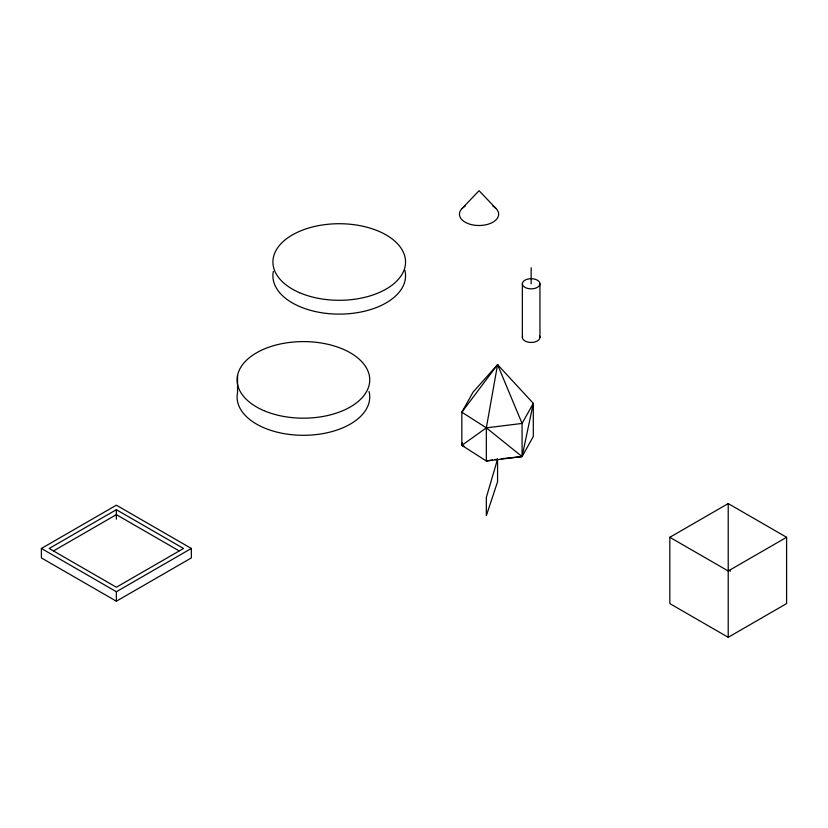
<?xml version="1.0" encoding="UTF-8"?>
<svg xmlns="http://www.w3.org/2000/svg" width="828" height="828" viewBox="0 0 828 828"><rect width="100%" height="100%" fill="white"/><g stroke="black" fill="none" stroke-linecap="round" stroke-linejoin="round"><path stroke-width="1.24" d="M464.218 446.271L461.838 445.35L461.838 412.199L473.067 392.12L497.566 364.651L533.304 403.35L533.304 436.501L522.075 456.58L486.336 461.01L461.838 445.35L462.355 442.876M497.566 459.136L486.336 497.431L486.336 515.668L497.566 481.792L497.566 459.136L495.072 459.55M462.045 208.521L479.05 190.699L496.044 208.521M461.838 445.35L486.336 427.848L522.075 423.429L533.304 403.35L522.075 456.58L501.24 458.753M41.4 548.467L116.365 505.183L191.33 548.467L191.33 557.927L116.365 601.2L41.4 557.927L41.4 548.467L116.365 591.741L191.33 548.467M116.365 509.696L49.204 548.467L116.365 587.238L183.516 548.467L116.365 509.696L116.365 519.156M53.706 550.817L116.365 514.643L179.014 550.817M669.831 537.289L728.216 503.579L786.6 537.289L786.6 603.591L728.216 637.301L669.831 603.591L669.831 537.289L728.216 570.989L786.6 537.289M492.577 459.975L486.336 461.01L486.336 427.848L497.566 364.651L498.694 366.959M730.42 571.154L728.216 569.892L728.216 503.579M728.216 570.989L728.216 637.301M539.949 283.776A8.797 5.082 0 0 1 526.753 288.175A8.797 5.082 0 0 1 526.753 279.378A8.797 5.082 0 0 1 539.949 283.776L539.949 337.369M531.152 267.744L531.152 283.776M522.354 283.776L522.354 337.369M237.543 375.426L237.543 392.555A66.323 38.295 0 0 0 304.342 435.3A66.323 38.295 0 0 0 369.04 391.489M116.365 591.741L116.365 601.2M539.649 336.054A8.797 5.082 0 0 1 531.152 342.45A8.797 5.082 0 0 1 522.644 336.054M492.919 206.172A19.624 11.333 0 0 1 492.919 222.194A19.624 11.333 0 0 1 465.17 222.194A19.624 11.333 0 0 1 465.17 206.172M404.851 270.29A66.323 38.295 0 0 1 340.153 314.112A66.323 38.295 0 0 1 273.354 271.356M497.566 364.651L461.838 412.199L486.336 427.848L522.075 456.58L522.075 423.429L497.566 364.651M263.78 410.584A66.323 38.295 0 0 0 369.288 384.347A66.323 38.295 0 0 0 277.183 344.717A66.323 38.295 0 0 0 263.78 410.584M299.591 292.708A66.323 38.295 0 0 0 405.089 266.471A66.323 38.295 0 0 0 312.984 226.841A66.323 38.295 0 0 0 299.591 292.708"/></g></svg>
